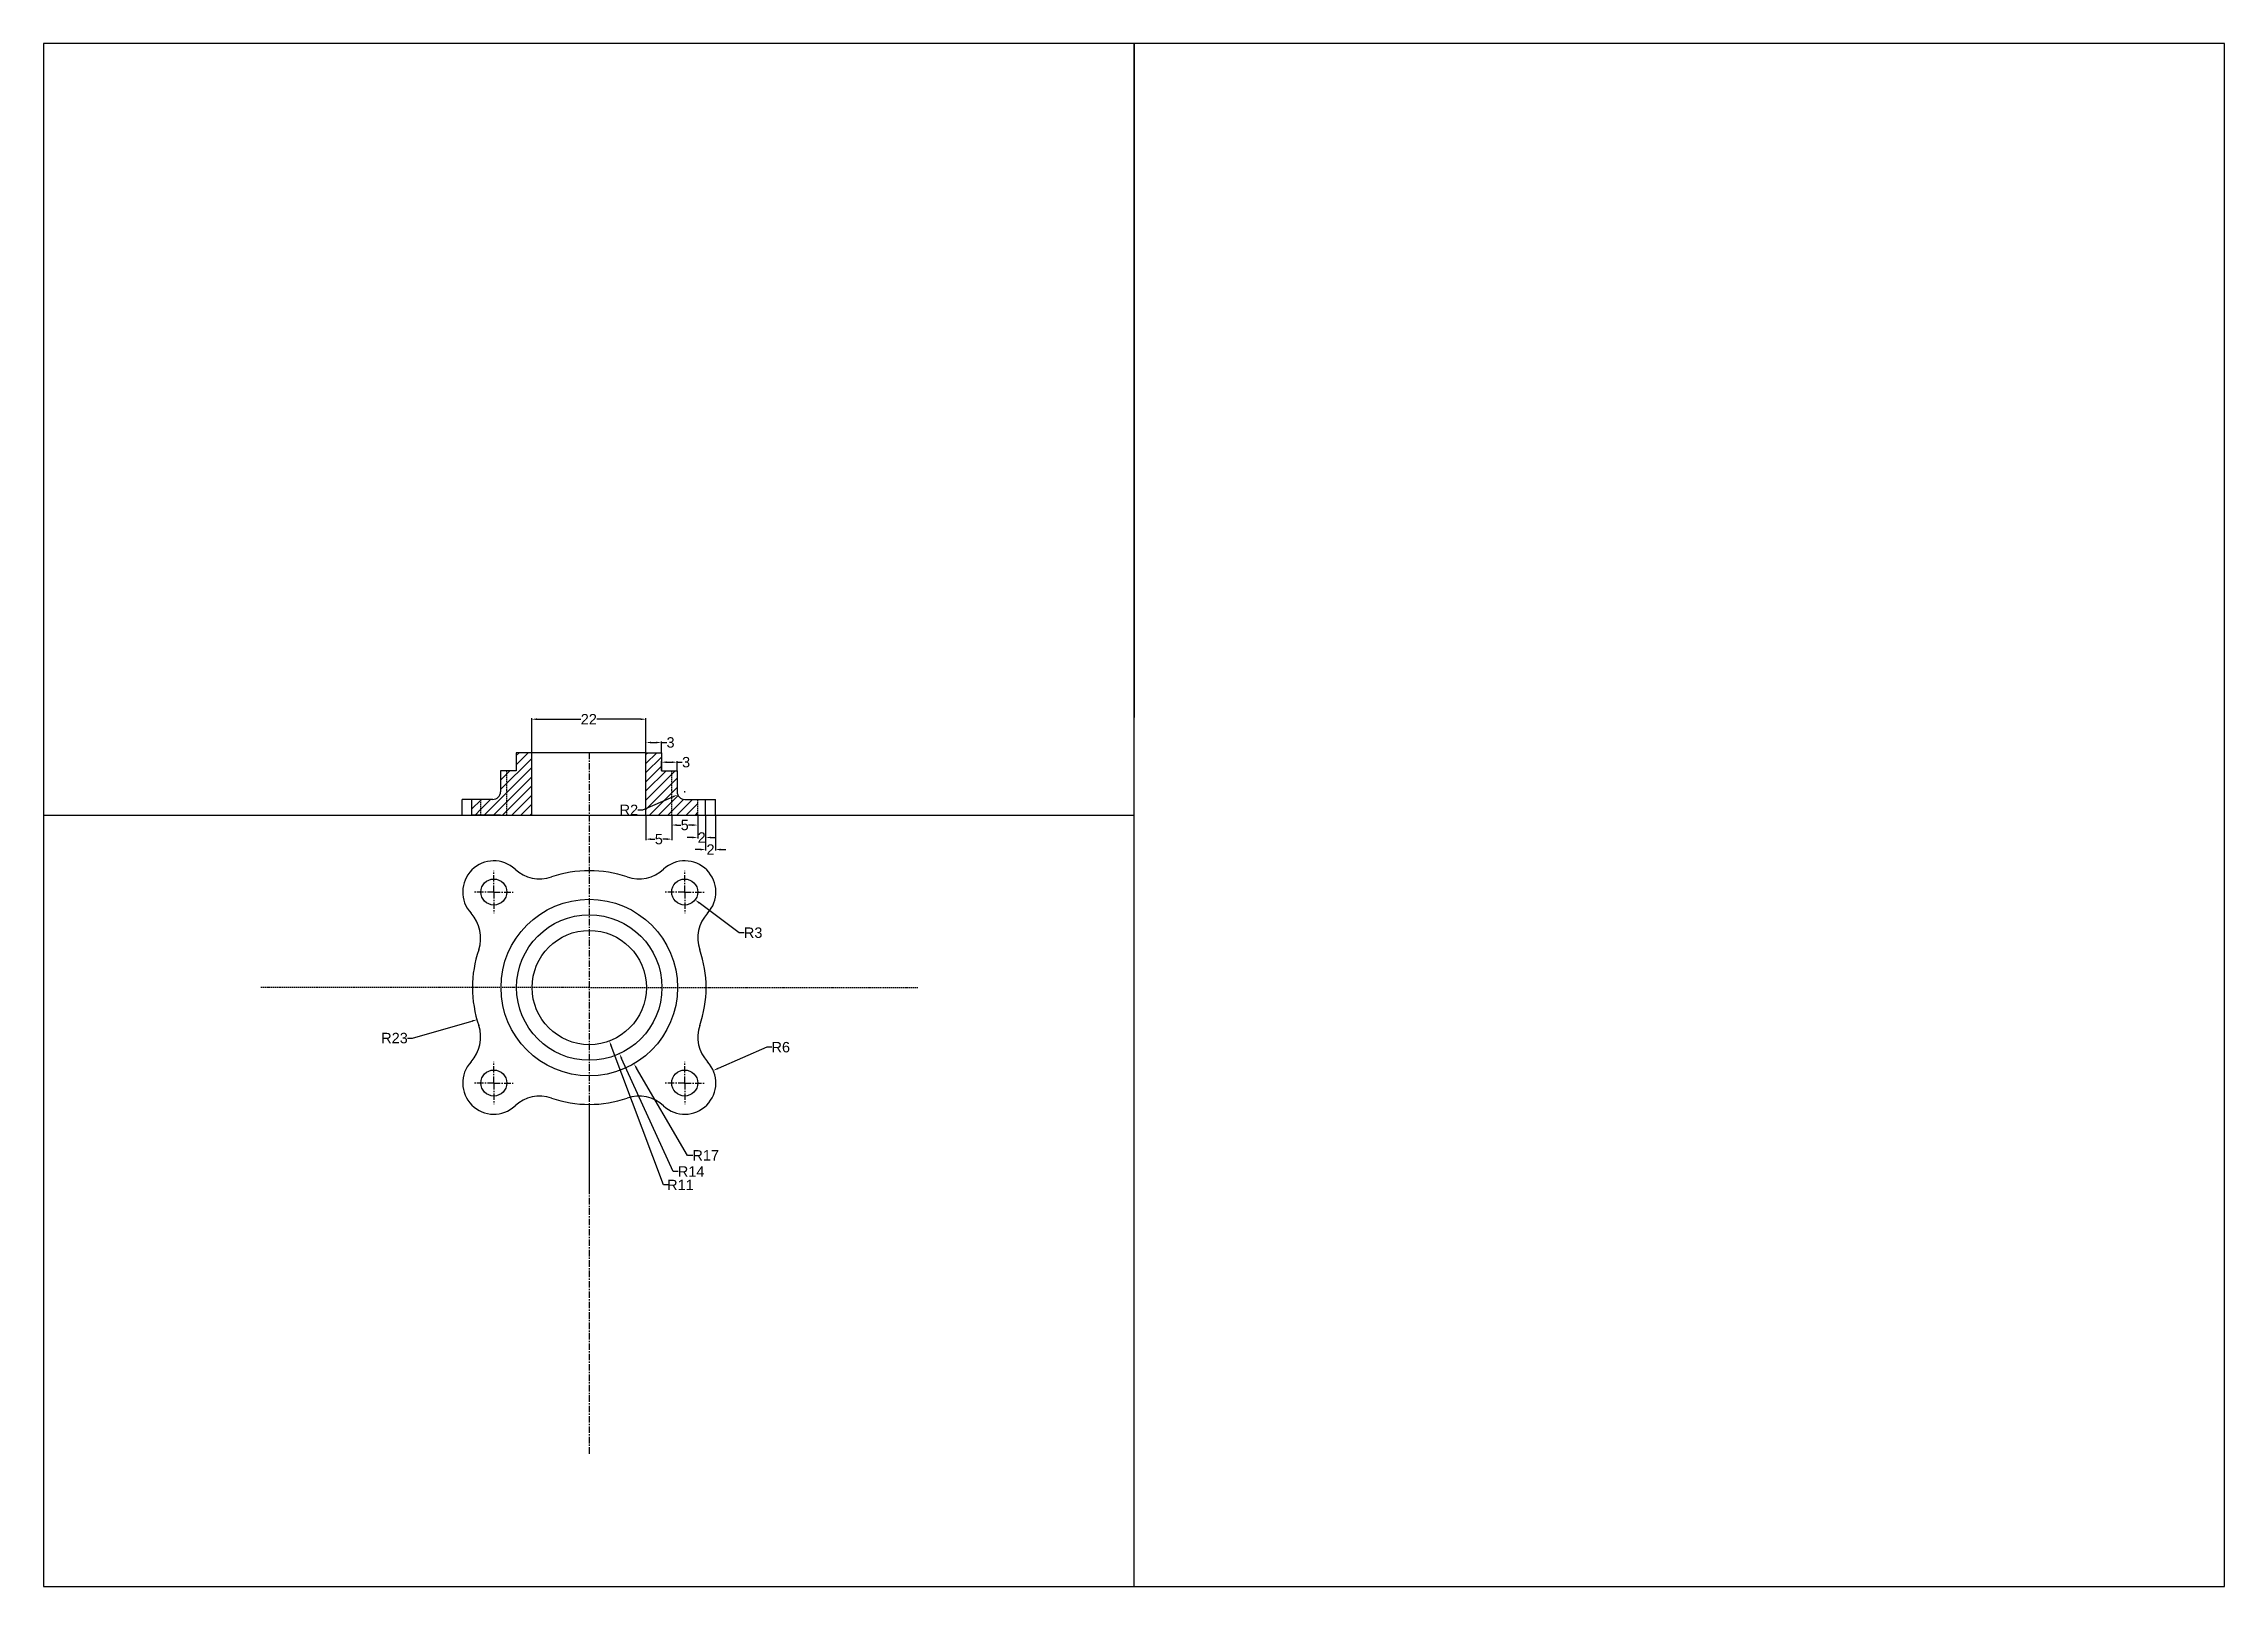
# Model space of a CAD drawing. Header units: millimetres. Extents: x 0 to 420, y 0 to 297.
import ezdxf

# ---------------------------------------------------------------- set-up
doc = ezdxf.new("R2010")
doc.units = ezdxf.units.MM
doc.header["$MEASUREMENT"] = 0
doc.linetypes.add('CENTER', pattern=[2, 1.25, -0.25, 0.25, -0.25])
doc.linetypes.add('HIDDEN', pattern=[0.375, 0.25, -0.125])
for name, color, linetype in [('centre line', 20, 'CENTER'), ('Dimlines', 130, 'Continuous'), ('HIDDEN', 20, 'HIDDEN')]:
    doc.layers.add(name, color=color, linetype=linetype)
doc.styles.add('Annotative', font='arial.ttf')
doc.dimstyles.get("Standard").update_dxf_attribs({"dimtxt": 2, "dimasz": 1, "dimexe": 0.18, "dimexo": 0.0625, "dimgap": 0.09, "dimtad": 0, "dimtoh": 1, "dimdec": 0, "dimzin": 0, "dimdsep": 46, "dimtxsty": 'Annotative', "dimcen": 0.09, "dimclrt": 4, "dimadec": 0, "dimazin": 0, "dimtfac": 1, "dimtdec": 0, "dimtofl": 0, "dimtmove": 0, "dimatfit": 3, "dimfxl": 1, "dimtolj": 1, "dimtzin": 0, "dimarcsym": 0})

# ---------------------------------------------------------------- blocks, each defined once
blk = doc.blocks.new('*D2')
at = {"layer": 'Defpoints', "color": 0, "transparency": 16777216}
for p in [(116, 166.94), (94, 160.5), (116, 160.5)]:
    blk.add_point(p, dxfattribs=at)
at = {"layer": 'Dimlines', "color": 0, "lineweight": -2, "transparency": 16777216}
for p, q in [((94, 160.56), (94, 167.12)), ((95, 166.94), (103.47, 166.94)), ((115, 166.94), (106.53, 166.94)), ((116, 160.56), (116, 167.12))]:
    blk.add_line(p, q, dxfattribs=at)
at = {"layer": 'Dimlines', "color": 0, "transparency": 16777216}
for points in [[(95, 167.1), (95, 166.77), (94, 166.94)], [(115, 167.1), (115, 166.77), (116, 166.94)]]:
    blk.add_solid(points, dxfattribs=at)
at = {"layer": 'Dimlines', "color": 4, "transparency": 16777216, "insert": (105, 166.94), "char_height": 2, "attachment_point": 5, "style": 'Annotative'}
blk.add_mtext('\\A1;22', dxfattribs=at)
blk = doc.blocks.new('*D3')
at = {"layer": 'Defpoints', "color": 0, "transparency": 16777216}
for p in [(116, 160.5), (119, 162.46), (119, 160.49)]:
    blk.add_point(p, dxfattribs=at)
at = {"layer": 'Dimlines', "color": 0, "lineweight": -2, "transparency": 16777216}
for p, q in [((116, 160.56), (116, 162.64)), ((117, 162.46), (118, 162.46)), ((119, 160.55), (119, 162.64)), ((119, 162.46), (120, 162.46))]:
    blk.add_line(p, q, dxfattribs=at)
at = {"layer": 'Dimlines', "color": 0, "transparency": 16777216}
for points in [[(117, 162.62), (117, 162.29), (116, 162.46)], [(118, 162.62), (118, 162.29), (119, 162.46)]]:
    blk.add_solid(points, dxfattribs=at)
at = {"layer": 'Dimlines', "color": 4, "transparency": 16777216, "insert": (120.74, 162.46), "char_height": 2, "attachment_point": 5, "style": 'Annotative'}
blk.add_mtext('\\A1;3', dxfattribs=at)
blk = doc.blocks.new('*D4')
at = {"layer": 'Defpoints', "color": 0, "transparency": 16777216}
for p in [(119, 156.99), (122, 158.66), (122, 156.99)]:
    blk.add_point(p, dxfattribs=at)
at = {"layer": 'Dimlines', "color": 0, "lineweight": -2, "transparency": 16777216}
for p, q in [((119, 157.05), (119, 158.84)), ((120, 158.66), (121, 158.66)), ((122, 157.05), (122, 158.84)), ((122, 158.66), (123, 158.66))]:
    blk.add_line(p, q, dxfattribs=at)
at = {"layer": 'Dimlines', "color": 0, "transparency": 16777216}
for points in [[(120, 158.83), (120, 158.5), (119, 158.66)], [(121, 158.83), (121, 158.5), (122, 158.66)]]:
    blk.add_solid(points, dxfattribs=at)
at = {"layer": 'Dimlines', "color": 4, "transparency": 16777216, "insert": (123.74, 158.66), "char_height": 2, "attachment_point": 5, "style": 'Annotative'}
blk.add_mtext('\\A1;3', dxfattribs=at)
blk = doc.blocks.new('*D5')
at = {"layer": 'Defpoints', "color": 0, "transparency": 16777216}
for p in [(120.97, 148.5), (125.97, 148.5), (125.97, 146.56)]:
    blk.add_point(p, dxfattribs=at)
at = {"layer": 'Dimlines', "color": 0, "lineweight": -2, "transparency": 16777216}
for p, q in [((120.97, 148.44), (120.97, 146.38)), ((125.97, 148.44), (125.97, 146.38)), ((121.97, 146.56), (122.72, 146.56)), ((124.97, 146.56), (124.23, 146.56))]:
    blk.add_line(p, q, dxfattribs=at)
at = {"layer": 'Dimlines', "color": 0, "transparency": 16777216}
for points in [[(121.97, 146.73), (121.97, 146.39), (120.97, 146.56)], [(124.97, 146.73), (124.97, 146.39), (125.97, 146.56)]]:
    blk.add_solid(points, dxfattribs=at)
at = {"layer": 'Dimlines', "color": 4, "transparency": 16777216, "insert": (123.47, 146.56), "char_height": 2, "attachment_point": 5, "style": 'Annotative'}
blk.add_mtext('\\A1;5', dxfattribs=at)
blk = doc.blocks.new('*D6')
at = {"layer": 'Defpoints', "color": 0, "transparency": 16777216}
for p in [(125.97, 148.5), (127.5, 148.5), (127.5, 144.17)]:
    blk.add_point(p, dxfattribs=at)
at = {"layer": 'Dimlines', "color": 0, "lineweight": -2, "transparency": 16777216}
for p, q in [((125.97, 148.44), (125.97, 143.99)), ((127.5, 148.44), (127.5, 143.99)), ((124.97, 144.17), (123.97, 144.17)), ((128.5, 144.17), (129.5, 144.17))]:
    blk.add_line(p, q, dxfattribs=at)
at = {"layer": 'Dimlines', "color": 0, "transparency": 16777216}
for points in [[(124.97, 144.34), (124.97, 144.01), (125.97, 144.17)], [(128.5, 144.34), (128.5, 144.01), (127.5, 144.17)]]:
    blk.add_solid(points, dxfattribs=at)
at = {"layer": 'Dimlines', "color": 4, "transparency": 16777216, "insert": (126.74, 144.17), "char_height": 2, "attachment_point": 5, "style": 'Annotative'}
blk.add_mtext('\\A1;2', dxfattribs=at)
blk = doc.blocks.new('*D7')
at = {"layer": 'Defpoints', "color": 0, "transparency": 16777216}
for p in [(127.5, 148.5), (129.38, 148.5), (129.38, 141.85)]:
    blk.add_point(p, dxfattribs=at)
at = {"layer": 'Dimlines', "color": 0, "lineweight": -2, "transparency": 16777216}
for p, q in [((127.5, 148.44), (127.5, 141.67)), ((129.38, 148.44), (129.38, 141.67)), ((126.5, 141.85), (125.5, 141.85)), ((130.38, 141.85), (131.38, 141.85))]:
    blk.add_line(p, q, dxfattribs=at)
at = {"layer": 'Dimlines', "color": 0, "transparency": 16777216}
for points in [[(126.5, 142.02), (126.5, 141.68), (127.5, 141.85)], [(130.38, 142.02), (130.38, 141.68), (129.38, 141.85)]]:
    blk.add_solid(points, dxfattribs=at)
at = {"layer": 'Dimlines', "color": 4, "transparency": 16777216, "insert": (128.44, 141.85), "char_height": 2, "attachment_point": 5, "style": 'Annotative'}
blk.add_mtext('\\A1;2', dxfattribs=at)
blk = doc.blocks.new('*D8')
at = {"layer": 'Defpoints', "color": 0, "transparency": 16777216}
for p in [(116, 148.5), (120.97, 148.5), (120.97, 143.85)]:
    blk.add_point(p, dxfattribs=at)
at = {"layer": 'Dimlines', "color": 0, "lineweight": -2, "transparency": 16777216}
for p, q in [((116, 148.44), (116, 143.67)), ((120.97, 148.44), (120.97, 143.67)), ((117, 143.85), (117.73, 143.85)), ((119.97, 143.85), (119.24, 143.85))]:
    blk.add_line(p, q, dxfattribs=at)
at = {"layer": 'Dimlines', "color": 0, "transparency": 16777216}
for points in [[(117, 144.02), (117, 143.68), (116, 143.85)], [(119.97, 144.02), (119.97, 143.68), (120.97, 143.85)]]:
    blk.add_solid(points, dxfattribs=at)
at = {"layer": 'Dimlines', "color": 4, "transparency": 16777216, "insert": (118.49, 143.85), "char_height": 2, "attachment_point": 5, "style": 'Annotative'}
blk.add_mtext('\\A1;5', dxfattribs=at)
blk = doc.blocks.new('*D9')
at = {"layer": 'Defpoints', "color": 0, "transparency": 16777216}
for p in [(123.47, 133.67), (125.48, 132.17)]:
    blk.add_point(p, dxfattribs=at)
at = {"layer": 'Dimlines', "color": 0, "lineweight": -2, "transparency": 16777216}
for p, q in [((123.38, 133.67), (123.56, 133.67)), ((123.47, 133.58), (123.47, 133.76)), ((133.95, 125.83), (126.28, 131.57)), ((134.95, 125.83), (133.95, 125.83))]:
    blk.add_line(p, q, dxfattribs=at)
at = {"layer": 'Dimlines', "color": 0, "transparency": 16777216}
blk.add_solid([(126.38, 131.7), (126.18, 131.44), (125.48, 132.17)], dxfattribs=at)
at = {"layer": 'Dimlines', "color": 4, "transparency": 16777216, "insert": (136.65, 125.83), "char_height": 2, "attachment_point": 5, "style": 'Annotative'}
blk.add_mtext('\\A1;R3', dxfattribs=at)
blk = doc.blocks.new('*D10')
at = {"layer": 'Defpoints', "color": 0, "transparency": 16777216}
for p in [(123.47, 96.9), (128.97, 99.3)]:
    blk.add_point(p, dxfattribs=at)
at = {"layer": 'Dimlines', "color": 0, "lineweight": -2, "transparency": 16777216}
for p, q in [((139.27, 103.79), (129.89, 99.7)), ((140.27, 103.79), (139.27, 103.79)), ((123.38, 96.9), (123.56, 96.9)), ((123.47, 96.81), (123.47, 96.99))]:
    blk.add_line(p, q, dxfattribs=at)
at = {"layer": 'Dimlines', "color": 0, "transparency": 16777216}
blk.add_solid([(129.82, 99.85), (129.96, 99.55), (128.97, 99.3)], dxfattribs=at)
at = {"layer": 'Dimlines', "color": 4, "transparency": 16777216, "insert": (141.97, 103.79), "char_height": 2, "attachment_point": 5, "style": 'Annotative'}
blk.add_mtext('\\A1;R6', dxfattribs=at)
blk = doc.blocks.new('*D11')
at = {"layer": 'Defpoints', "color": 0, "transparency": 16777216}
for p in [(105.09, 115.28), (113.69, 100.62)]:
    blk.add_point(p, dxfattribs=at)
at = {"layer": 'Dimlines', "color": 0, "lineweight": -2, "transparency": 16777216}
for p, q in [((105, 115.28), (105.18, 115.28)), ((105.09, 115.19), (105.09, 115.37)), ((124.03, 82.98), (114.19, 99.76)), ((125.03, 82.98), (124.03, 82.98))]:
    blk.add_line(p, q, dxfattribs=at)
at = {"layer": 'Dimlines', "color": 0, "transparency": 16777216}
blk.add_solid([(114.34, 99.84), (114.05, 99.67), (113.69, 100.62)], dxfattribs=at)
at = {"layer": 'Dimlines', "color": 4, "transparency": 16777216, "insert": (127.51, 82.98), "char_height": 2, "attachment_point": 5, "style": 'Annotative'}
blk.add_mtext('\\A1;R17', dxfattribs=at)
blk = doc.blocks.new('*D12')
at = {"layer": 'Defpoints', "color": 0, "transparency": 16777216}
for p in [(105.09, 115.28), (110.9, 102.55)]:
    blk.add_point(p, dxfattribs=at)
at = {"layer": 'Dimlines', "color": 0, "lineweight": -2, "transparency": 16777216}
for p, q in [((105, 115.28), (105.18, 115.28)), ((105.09, 115.19), (105.09, 115.37)), ((121.23, 79.87), (111.31, 101.64)), ((122.23, 79.87), (121.23, 79.87))]:
    blk.add_line(p, q, dxfattribs=at)
at = {"layer": 'Dimlines', "color": 0, "transparency": 16777216}
blk.add_solid([(111.46, 101.7), (111.16, 101.57), (110.9, 102.55)], dxfattribs=at)
at = {"layer": 'Dimlines', "color": 4, "transparency": 16777216, "insert": (124.71, 79.87), "char_height": 2, "attachment_point": 5, "style": 'Annotative'}
blk.add_mtext('\\A1;R14', dxfattribs=at)
blk = doc.blocks.new('*D13')
at = {"layer": 'Defpoints', "color": 0, "transparency": 16777216}
for p in [(105.09, 115.28), (108.96, 104.99)]:
    blk.add_point(p, dxfattribs=at)
at = {"layer": 'Dimlines', "color": 0, "lineweight": -2, "transparency": 16777216}
for p, q in [((105, 115.28), (105.18, 115.28)), ((105.09, 115.19), (105.09, 115.37)), ((119.37, 77.28), (109.31, 104.05)), ((120.37, 77.28), (119.37, 77.28))]:
    blk.add_line(p, q, dxfattribs=at)
at = {"layer": 'Dimlines', "color": 0, "transparency": 16777216}
blk.add_solid([(109.47, 104.11), (109.15, 103.99), (108.96, 104.99)], dxfattribs=at)
at = {"layer": 'Dimlines', "color": 4, "transparency": 16777216, "insert": (122.65, 77.28), "char_height": 2, "attachment_point": 5, "style": 'Annotative'}
blk.add_mtext('\\A1;R11', dxfattribs=at)
blk = doc.blocks.new('*D14')
at = {"layer": 'Defpoints', "color": 0, "transparency": 16777216}
for p in [(105.09, 115.28), (83.46, 109.1)]:
    blk.add_point(p, dxfattribs=at)
at = {"layer": 'Dimlines', "color": 0, "lineweight": -2, "transparency": 16777216}
for p, q in [((105, 115.28), (105.18, 115.28)), ((105.09, 115.19), (105.09, 115.37)), ((70.06, 105.55), (71.06, 105.55)), ((71.06, 105.55), (82.5, 108.82))]:
    blk.add_line(p, q, dxfattribs=at)
at = {"layer": 'Dimlines', "color": 0, "transparency": 16777216}
blk.add_solid([(82.45, 108.98), (82.54, 108.66), (83.46, 109.1)], dxfattribs=at)
at = {"layer": 'Dimlines', "color": 4, "transparency": 16777216, "insert": (67.58, 105.55), "char_height": 2, "attachment_point": 5, "style": 'Annotative'}
blk.add_mtext('\\A1;R23', dxfattribs=at)
blk = doc.blocks.new('*D16')
at = {"layer": 'Defpoints', "color": 0, "transparency": 16777216}
for p in [(122.12, 152.4), (123.5, 152.99)]:
    blk.add_point(p, dxfattribs=at)
at = {"layer": 'Dimlines', "color": 0, "lineweight": -2, "transparency": 16777216}
for p, q in [((115.41, 149.49), (121.21, 152)), ((123.41, 152.99), (123.59, 152.99)), ((123.5, 152.9), (123.5, 153.08)), ((114.41, 149.49), (115.41, 149.49))]:
    blk.add_line(p, q, dxfattribs=at)
at = {"layer": 'Dimlines', "color": 0, "transparency": 16777216}
blk.add_solid([(121.14, 152.15), (121.27, 151.85), (122.12, 152.4)], dxfattribs=at)
at = {"layer": 'Dimlines', "color": 4, "transparency": 16777216, "insert": (112.72, 149.49), "char_height": 2, "attachment_point": 5, "style": 'Annotative'}
blk.add_mtext('\\A1;R2', dxfattribs=at)

msp = doc.modelspace()

# ---------------------------------------------------------------- hatches: boundary and pattern name
at = {"layer": 'HIDDEN'}
h = msp.add_hatch(dxfattribs=at)
h.set_pattern_fill('ANSI31', color=0, scale=10)
h.paths.add_polyline_path([(94, 160.5), (91, 160.5), (91, 156.99), (89.21, 156.99), (89.21, 148.5), (94, 148.5)])
h.paths.add_polyline_path([(89.21, 156.99), (88, 156.99), (88, 152.99, -0.414214), (86.5, 151.49), (84.21, 151.49), (84.21, 148.5), (88, 148.5), (89.21, 148.5)])
h.paths.add_polyline_path([(120.97, 156.99), (119, 156.99), (119, 160.5), (116, 160.5), (116, 148.5), (120.97, 148.5)])
h.paths.add_polyline_path([(125.97, 151.49), (123.5, 151.49, -0.414214), (122, 152.99), (122, 156.99), (120.97, 156.99), (120.97, 148.5), (122, 148.5), (125.97, 148.5)])
h = msp.add_hatch(dxfattribs=at)
h.set_pattern_fill('ANSI31', color=0, scale=10)
h.paths.add_polyline_path([(84.21, 151.49), (82.5, 151.49), (82.5, 148.5), (84.21, 148.5)])

# ---------------------------------------------------------------- linework, layer by layer
for p, q in [((210, 0), (210, 297)), ((210, 297), (210, 167.25)), ((94, 160.5), (91, 160.5)), ((91, 160.5), (91, 156.99)), ((91, 160.49), (91, 156.99)), ((94, 148.5), (94, 160.5)), ((94, 160.5), (94, 160.5)), ((116, 148.5), (116, 160.5)), ((116, 160.5), (119, 160.5)), ((119, 160.49), (119, 156.99)), ((91, 156.99), (88, 156.99)), ((88, 156.99), (88, 152.99)), ((119, 156.99), (122, 156.99)), ((122, 156.99), (122, 152.99)), ((82.5, 151.49), (80.62, 151.49)), ((82.5, 151.49), (80.62, 151.49)), ((80.62, 148.5), (80.62, 151.49)), ((86.5, 151.49), (82.5, 151.49)), ((82.5, 148.5), (82.5, 151.49)), ((123.5, 151.49), (127.5, 151.49)), ((127.5, 148.5), (127.5, 151.49)), ((127.5, 151.49), (129.38, 151.49)), ((127.5, 148.5), (127.5, 151.49)), ((129.38, 148.5), (129.38, 151.49)), ((0, 148.5), (210, 148.5)), ((88, 148.5), (82.5, 148.5)), ((127.5, 148.5), (137, 148.5))]:
    msp.add_line(p, q)
msp.add_lwpolyline([(0, 0), (420, 0), (420, 297), (0, 297)], close=True)
for points in [[(116, 160.5), (91, 160.5)], [(88, 148.5), (122, 148.5)]]:
    msp.add_lwpolyline(points)
for centre, radius in [((86.71, 133.67), 2.5), ((123.47, 133.67), 2.5), ((105.09, 115.28), 17), ((105.09, 115.28), 14), ((105.09, 115.28), 11), ((86.71, 96.9), 2.5), ((123.47, 96.9), 2.5)]:
    msp.add_circle(centre, radius)
for centre, radius, start, end in [((86.5, 152.99), 1.5, 270, 0), ((123.5, 152.99), 1.5, 180, 270), ((86.71, 133.67), 6, 47.1406, 222.8594), ((123.47, 133.67), 6, 317.1406, 132.8594), ((95.55, 143.2), 7, 227.1406, 288.8725), ((105.09, 115.28), 22.5, 71.1275, 108.8725), ((114.63, 143.2), 7, 251.1275, 312.8594), ((77.18, 124.83), 7, 341.1275, 42.8594), ((133, 124.83), 7, 137.1406, 198.8725), ((105.09, 115.28), 22.5, 161.1275, 198.8725), ((105.09, 115.28), 22.5, 341.1275, 18.8725), ((77.18, 105.74), 7, 317.1406, 18.8725), ((133, 105.74), 7, 161.1275, 222.8594), ((86.71, 96.9), 6, 137.1406, 312.8594), ((123.47, 96.9), 6, 227.1406, 42.8594), ((95.55, 87.37), 7, 71.1275, 132.8594), ((105.09, 115.28), 22.5, 251.1275, 288.8725), ((114.63, 87.37), 7, 47.1406, 108.8725)]:
    msp.add_arc(centre, radius, start, end)
at = {"layer": 'centre line'}
for p, q in [((105.09, 160.5), (105.09, 76.06)), ((86.71, 133.67), (86.71, 137.77)), ((123.47, 133.67), (123.47, 137.77)), ((86.71, 133.67), (82.85, 133.67)), ((86.71, 133.67), (86.71, 129.57)), ((86.71, 133.67), (90.56, 133.67)), ((123.47, 133.67), (119.62, 133.67)), ((123.47, 133.67), (123.47, 129.57)), ((123.47, 133.67), (127.33, 133.67)), ((86.71, 96.9), (86.71, 101)), ((123.47, 96.9), (123.47, 101)), ((86.71, 96.9), (82.85, 96.9)), ((86.71, 96.9), (86.71, 92.8)), ((86.71, 96.9), (90.56, 96.9)), ((123.47, 96.9), (119.62, 96.9)), ((123.47, 96.9), (123.47, 92.8)), ((123.47, 96.9), (127.33, 96.9)), ((105.09, 92.78), (105.09, 25.39))]:
    msp.add_line(p, q, dxfattribs=at)
at = {"layer": 'HIDDEN'}
for p, q in [((89.21, 148.5), (89.21, 156.99)), ((120.97, 148.5), (120.97, 156.99)), ((84.21, 148.5), (84.21, 151.49)), ((125.97, 148.5), (125.97, 151.49)), ((105.09, 115.28), (41.76, 115.28)), ((105.09, 115.28), (168.42, 115.28))]:
    msp.add_line(p, q, dxfattribs=at)

# ---------------------------------------------------------------- dimensions: what is measured, and where the dimension line sits
at = {"layer": 'Dimlines'}
for base, p1, p2, picture, middle in [((116, 166.94), (94, 160.5), (116, 160.5), '*D2', (105, 166.94)), ((119, 162.46), (116, 160.5), (119, 160.49), '*D3', (120.74, 162.46)), ((122, 158.66), (119, 156.99), (122, 156.99), '*D4', (123.74, 158.66)), ((120.97, 143.85), (116, 148.5), (120.97, 148.5), '*D8', (118.49, 143.85)), ((125.97, 146.56), (120.97, 148.5), (125.97, 148.5), '*D5', (123.47, 146.56)), ((127.5, 144.17), (125.97, 148.5), (127.5, 148.5), '*D6', (126.74, 144.17)), ((129.38, 141.85), (127.5, 148.5), (129.38, 148.5), '*D7', (128.44, 141.85))]:
    dim = msp.add_linear_dim(base=base, p1=p1, p2=p2, dimstyle='Standard', dxfattribs=at)
    dim.commit()
    dim.dimension.update_dxf_attribs({"geometry": picture, "text_midpoint": middle})
for center, mpoint, picture, middle in [((123.5, 152.99179), (122.12342, 152.39595), '*D16', (112.72264, 149.49223)), ((123.4748, 133.6691), (125.4761, 132.1708), '*D9', (136.6513, 125.8276)), ((105.09, 115.28), (83.46, 109.1), '*D14', (67.58, 105.55)), ((105.09, 115.28), (113.69, 100.62), '*D11', (127.51, 82.98)), ((105.09, 115.28), (110.9, 102.55), '*D12', (124.71, 79.87)), ((105.09, 115.28), (108.96, 104.99), '*D13', (122.65, 77.28)), ((123.47, 96.9), (128.97, 99.3), '*D10', (141.97, 103.79))]:
    dim = msp.add_radius_dim(center=center, mpoint=mpoint, dimstyle='Standard', dxfattribs=at)
    dim.commit()
    dim.dimension.update_dxf_attribs({"geometry": picture, "text_midpoint": middle, "dimtype": 164})

doc.saveas('drawing.dxf')
